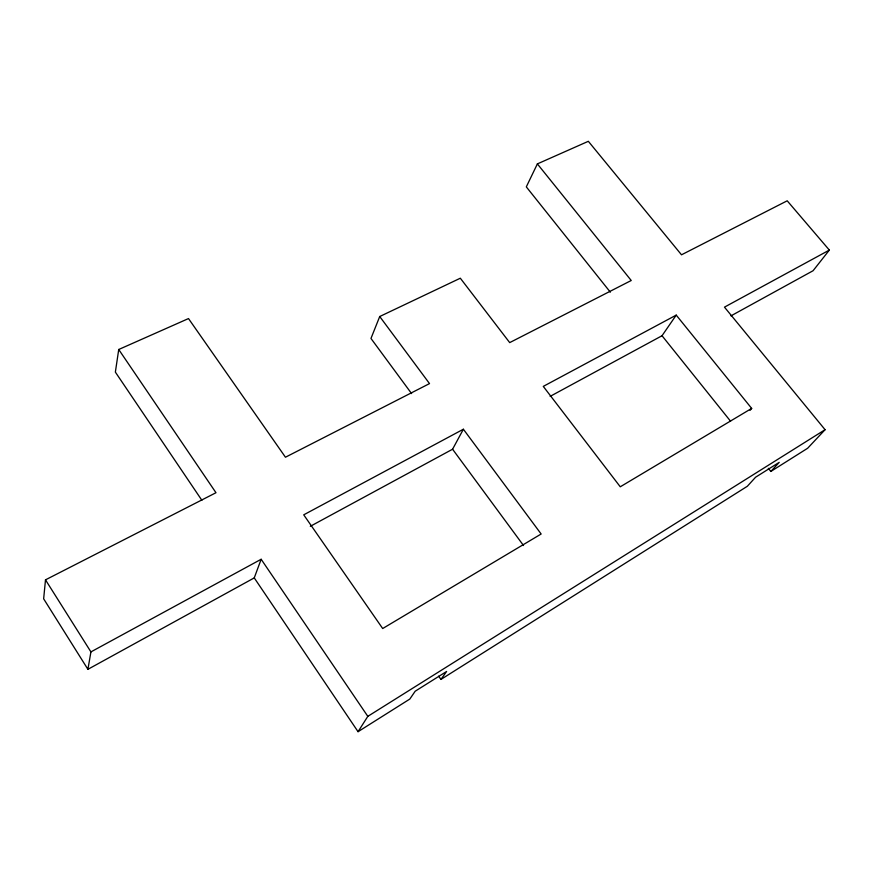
<?xml version="1.0" encoding="UTF-8"?>
<svg xmlns="http://www.w3.org/2000/svg" width="873" height="873" viewBox="0 0 873 873"><rect width="100%" height="100%" fill="white"/><g stroke="black" fill="none" stroke-linecap="round" stroke-linejoin="round"><path stroke-width="1.31" d="M730.93 315.884L813.079 270.728L829.35 250.082L787.206 200.801L681.507 254.807L588.337 141.306L537.375 163.895L631.234 280.506L509.701 342.609L460.322 278.214L379.722 316.517L429.516 383.596L285.449 457.223L188.503 318.569L118.728 349.495L215.98 492.721L45.494 579.847L43.65 598.813L87.911 669.318L254.25 577.893L261.158 559.266L367.817 716.351L358.05 731.694L254.25 577.893M118.728 349.495L115.367 372.105L201.87 500.284M87.911 669.318L90.923 651.902L45.494 579.847M379.722 316.517L370.97 338.451L411.587 393.581M537.375 163.895L526.31 186.877L610.347 292.182M310.319 526.299L452.574 449.224L463.377 429.232L541.151 534.003L382.69 628.527L303.728 514.83L463.377 429.232M550.143 396.364L662.029 335.734L676.226 315.109L751.675 408.411L750.06 410.343M438.639 676.149L440.941 679.434L446.605 671.468L415.177 691.23L409.819 699.055L358.05 731.694M768.327 468.321L770.837 471.453L779.229 462.352L755.582 477.225L747.353 486.261L440.941 679.434M829.35 250.082L724.47 307.143L825.072 429.691L807.645 448.253L770.837 471.453M367.817 716.351L825.072 429.691M751.675 408.411L620.266 486.796L543.279 386.39L676.226 315.109M90.923 651.902L261.158 559.266M662.029 335.734L730.559 421.212M452.574 449.224L523.516 545.516"/></g></svg>
